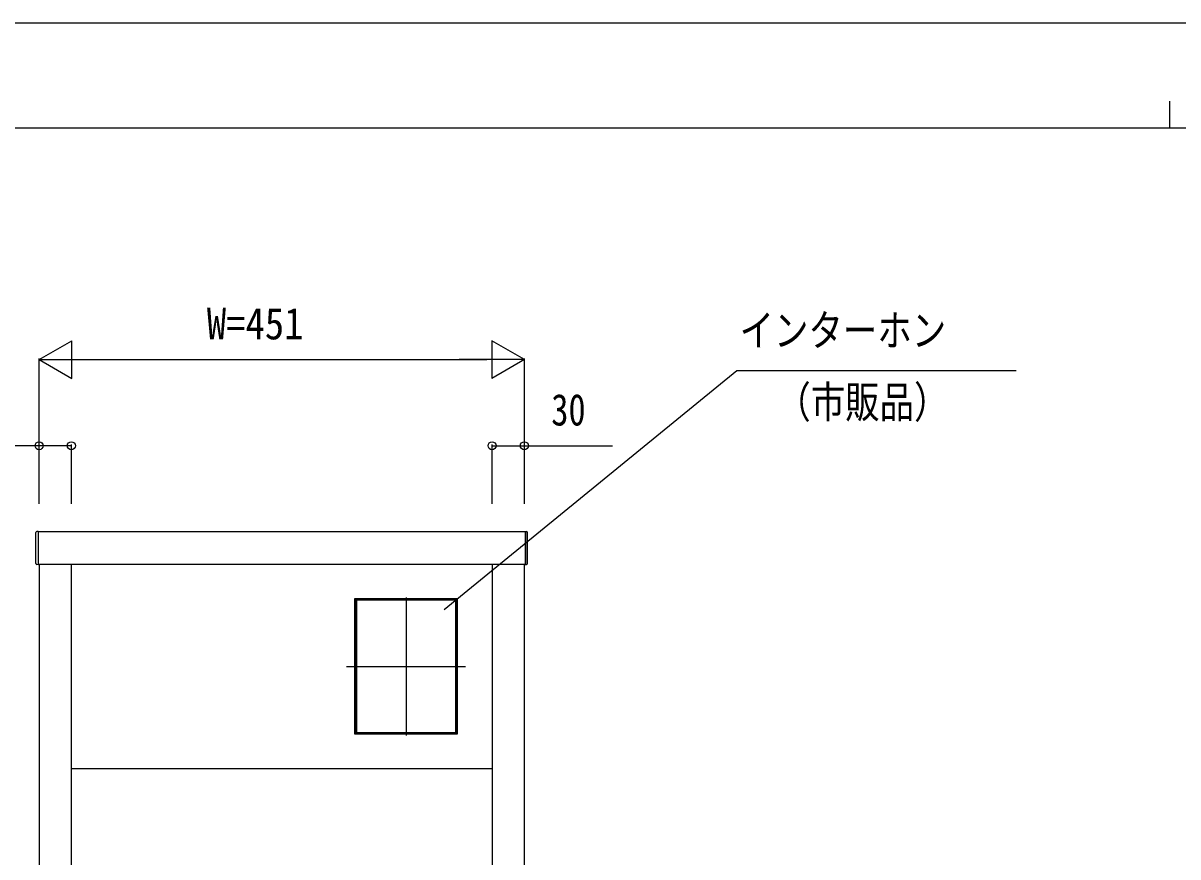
# Model space of a CAD drawing. Units: millimetres, scale not verified. Extents: x -2102 to 2102, y -1485 to 1485.
# Drawn here: x -1068 to 5, y 711 to 1485 of the extents above; entities that cross this region are included whole.
import ezdxf
from ezdxf.enums import TextEntityAlignment as Align

# ---------------------------------------------------------------- set-up
doc = ezdxf.new("R2010")
doc.units = ezdxf.units.MM
doc.header["$LTSCALE"] = 8
for name, color, linetype in [('0-3_YKK_A1', 4, 'Continuous'), ('0-4_YKK_D', 6, 'Continuous'), ('0-5_YKK_ZWAK', 7, 'Continuous')]:
    doc.layers.add(name, color=color, linetype=linetype)
doc.styles.add('ＭＳ ゴシック', font='')
doc.styles.get('ＭＳ ゴシック').set_extended_font_data('MS Gothic')

msp = doc.modelspace()

# ---------------------------------------------------------------- linework, layer by layer
at = {"layer": '0-3_YKK_A1'}
for p, q in [((-1055.99, 1010.992), (-1055.99, 1011.937)), ((-1055.99, 1010.494), (-1055.99, 1010.992)), ((-1055.99, 983.063), (-1055.99, 1010.494)), ((-1053.99, 1013), (-1055.051, 1012.935)), ((-1053.99, 1013), (-1053.99, 1012.053)), ((-1053.99, 1012.053), (-1053.99, 1010.556)), ((-1053.99, 1010.556), (-1053.99, 982.799)), ((-600.99, 1013), (-599.929, 1012.935)), ((-600.99, 1013), (-600.99, 1012.053)), ((-600.99, 1012.053), (-600.99, 1010.556)), ((-600.99, 1010.556), (-600.99, 982.799)), ((-598.99, 1010.992), (-598.99, 1011.937)), ((-598.99, 1010.494), (-598.99, 1010.992)), ((-598.99, 983.063), (-598.99, 1010.494)), ((-1053.99, 982), (-1055.051, 982.065)), ((-1053.99, 982.799), (-1053.99, 982)), ((-1052.99, 982.5), (-1052.99, -612.5)), ((-1022.99, -612.5), (-1022.99, 982.5)), ((-631.99, 982.5), (-631.99, -612.5)), ((-601.99, -612.5), (-601.99, 982.5)), ((-600.99, 982.799), (-600.99, 982)), ((-600.99, 982), (-599.929, 982.065)), ((-664.74, 950.2), (-759.24, 950.2)), ((-759.19, 949), (-759.19, 826)), ((-711.99, 951.5), (-711.99, 823.5)), ((-664.79, 949), (-664.79, 826)), ((-767.19, 887.5), (-656.79, 887.5)), ((-664.74, 824.8), (-759.24, 824.8))]:
    msp.add_line(p, q, dxfattribs=at)
for points in [[(-600.99, 982.5), (-600.99, 1012.5), (-1053.99, 1012.5), (-1053.99, 982.5)], [(-664.49, 824.5), (-759.49, 824.5), (-759.49, 950.5), (-664.49, 950.5)]]:
    msp.add_lwpolyline(points, close=True, dxfattribs=at)
for points in [[(-631.99, 982.5), (-631.99, 792.5), (-1022.99, 792.5), (-1022.99, 982.5)], [(-759.493, 949), (-757.99, 949), (-757.99, 826), (-759.493, 826)], [(-664.74, 950.503), (-664.74, 949), (-759.24, 949), (-759.24, 950.503)], [(-664.487, 949), (-665.99, 949), (-665.99, 826), (-664.487, 826)], [(-664.74, 824.497), (-664.74, 826), (-759.24, 826), (-759.24, 824.497)]]:
    msp.add_lwpolyline(points, dxfattribs=at)
for centre, start, end in [((-1054.99, 1011.937), 93.5, 180), ((-599.99, 1011.937), 0, 86.5), ((-1054.99, 983.063), 180, 266.5), ((-599.99, 983.063), 273.5, 0)]:
    msp.add_arc(centre, 1, start, end, dxfattribs=at)
at = {"layer": '0-4_YKK_D'}
for p, q in [((-1052.99, 1172.5), (-1022.679, 1190)), ((-1022.679, 1155), (-1022.679, 1190)), ((-601.99, 1172.5), (-632.301, 1190)), ((-632.301, 1190), (-632.301, 1155)), ((-1052.99, 1038.5), (-1052.99, 1173.5)), ((-1052.99, 1172.5), (-1022.679, 1155)), ((-1052.99, 1172.5), (-992.368, 1172.5)), ((-1017.99, 1172.5), (-636.99, 1172.5)), ((-601.99, 1172.5), (-662.612, 1172.5)), ((-601.99, 1172.5), (-632.301, 1155)), ((-601.99, 1038.5), (-601.99, 1173.5)), ((-1052.99, 1038.5), (-1052.99, 1093.5)), ((-1022.99, 1038.5), (-1022.99, 1093.5)), ((-631.99, 1038.5), (-631.99, 1093.5)), ((-601.99, 1038.5), (-601.99, 1093.5))]:
    msp.add_line(p, q, dxfattribs=at)
for points in [[(-676.444, 940.5), (-404.449, 1162.5), (-145.082, 1162.5)], [(-1022.99, 1092.5), (-1052.99, 1092.5), (-1149.923, 1092.5)], [(-631.99, 1092.5), (-601.99, 1092.5), (-520.057, 1092.5)]]:
    msp.add_lwpolyline(points, dxfattribs=at)
for centre in [(-1052.99, 1092.5), (-1022.99, 1092.5), (-631.99, 1092.5), (-601.99, 1092.5)]:
    msp.add_circle(centre, 3.75, dxfattribs=at)
at = {"layer": '0-5_YKK_ZWAK'}
for p, q in [((-2.49, 1412.5), (-2.49, 1387.5)), ((1947.51, 1387.5), (-1952.49, 1387.5))]:
    msp.add_line(p, q, dxfattribs=at)
msp.add_lwpolyline([(-2102.5, -1485), (2102.5, -1485), (2102.5, 1485), (-2102.5, 1485)], close=True, dxfattribs=at)

# ---------------------------------------------------------------- texts
at = {"layer": '0-4_YKK_D', "style": 'ＭＳ ゴシック'}
for s, width, p in [('W=451', 0.9, (-897.09, 1182.5)), ('インターホン', 0.8, (-401.969, 1176.261)), ('（市販品）', 0.8, (-367.836, 1109.594)), ('30', 0.8, (-576.99, 1102.5))]:
    msp.add_text(s, height=29.33, dxfattribs=dict(at, width=width)).set_placement(p, align=Align.BOTTOM_LEFT)

doc.saveas('drawing.dxf')
